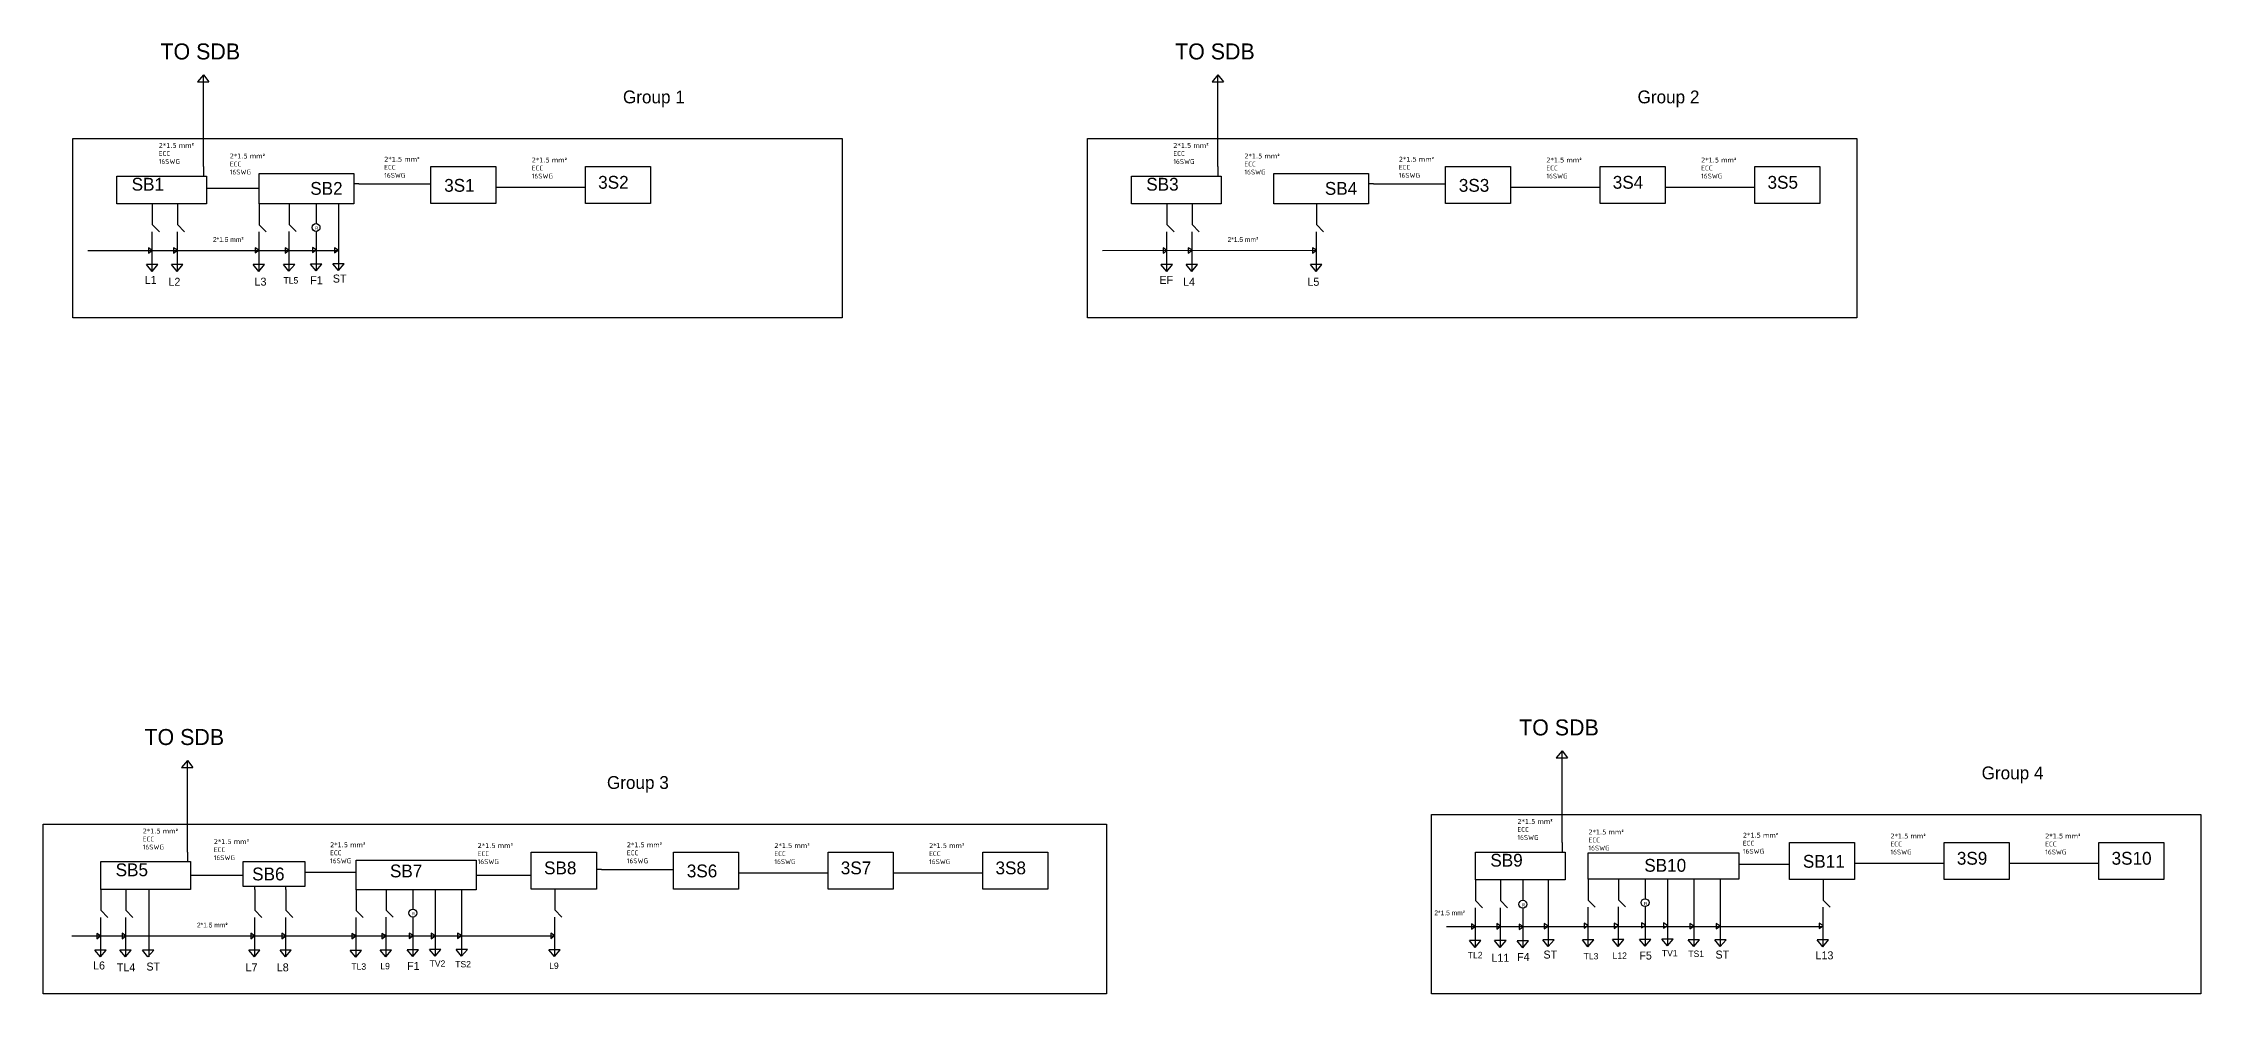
# Model space of a CAD drawing. Header units: inches. Extents: x -330 to 8962, y -941 to 461.
# Drawn here: x 7614 to 8962, y -578 to 16 of the extents above; entities that cross this region are included whole.
import ezdxf

# ---------------------------------------------------------------- set-up
doc = ezdxf.new("R2010")
doc.units = ezdxf.units.IN
doc.header["$MEASUREMENT"] = 0

msp = doc.modelspace()

# ---------------------------------------------------------------- linework, layer by layer
for p, q in [((7714.1, -3.9), (7710.5, -8.2)), ((7710.5, -8.2), (7717.6, -8.2)), ((7714.1, -61.1), (7714.1, -3.9)), ((7714.1, -3.9), (7717.6, -8.2)), ((8348.1, -3.9), (8344.5, -8.2)), ((8344.5, -8.2), (8351.6, -8.2)), ((8348.1, -61.1), (8348.1, -3.9)), ((8348.1, -3.9), (8351.6, -8.2)), ((7714.1, -61.1), (7714.1, -67)), ((8348.1, -61.1), (8348.1, -67)), ((7716, -74.5), (7749, -74.5)), ((7811.3, -71.8), (7808.1, -71.8)), ((7811.3, -71.8), (7856.2, -71.8)), ((7896.8, -73.9), (7952.9, -73.9)), ((8445.3, -71.8), (8442.1, -71.8)), ((8445.3, -71.8), (8490.2, -71.8)), ((8530.8, -73.9), (8586.9, -73.9)), ((8627.5, -73.9), (8683.5, -73.9)), ((7682.2, -84.4), (7682.2, -97.3)), ((7697.9, -84.4), (7697.9, -97.3)), ((7749, -84.4), (7749, -97.4)), ((7767.8, -84.3), (7767.8, -97.2)), ((7784.5, -84.2), (7784.5, -96.6)), ((7798.5, -84.4), (7798.5, -122.5)), ((8316.2, -84.4), (8316.2, -97.3)), ((8331.9, -84.4), (8331.9, -97.3)), ((8409.7, -84.4), (8409.7, -97.3)), ((7682, -101.8), (7682, -126.4)), ((7682.2, -97.3), (7686.7, -101.8)), ((7697.7, -101.8), (7697.7, -126.4)), ((7697.9, -97.3), (7702.4, -101.8)), ((7748.8, -101.8), (7748.8, -126.4)), ((7749, -97.4), (7753.4, -101.8)), ((7767.6, -101.7), (7767.6, -126.3)), ((7767.8, -97.2), (7772.2, -101.7)), ((7784.5, -101.6), (7784.5, -126.2)), ((8316, -101.8), (8316, -126.4)), ((8316.2, -97.3), (8320.7, -101.8)), ((8331.7, -101.8), (8331.7, -126.4)), ((8331.9, -97.3), (8336.4, -101.8)), ((8409.5, -101.8), (8409.5, -126.4)), ((8409.7, -97.3), (8414.1, -101.8)), ((7641.9, -113.4), (7798.2, -113.4)), ((7682.2, -113.4), (7679.8, -111.8)), ((7679.8, -111.8), (7679.8, -115.1)), ((7679.8, -115.1), (7682.2, -113.4)), ((7697.9, -113.3), (7695.5, -111.7)), ((7695.5, -111.7), (7695.5, -115.1)), ((7695.5, -115.1), (7697.9, -113.3)), ((7748.8, -113.2), (7746.4, -111.7)), ((7746.4, -111.7), (7746.4, -115)), ((7746.4, -115), (7748.8, -113.2)), ((7767.6, -113.3), (7765.2, -111.7)), ((7765.2, -111.7), (7765.2, -115.1)), ((7765.2, -115.1), (7767.6, -113.3)), ((7784.7, -113.1), (7782.3, -111.5)), ((7782.3, -111.5), (7782.3, -114.8)), ((7782.3, -114.8), (7784.7, -113.1)), ((7798.4, -113.2), (7796, -111.7)), ((7796, -111.7), (7796, -115)), ((7796, -115), (7798.4, -113.2)), ((8275.9, -113.4), (8409.5, -113.2)), ((8316.2, -113.4), (8313.8, -111.8)), ((8313.8, -111.8), (8313.8, -115.1)), ((8313.8, -115.1), (8316.2, -113.4)), ((8331.9, -113.3), (8329.5, -111.7)), ((8329.5, -111.7), (8329.5, -115.1)), ((8329.5, -115.1), (8331.9, -113.3)), ((8409.6, -113.3), (8407.2, -111.7)), ((8407.2, -111.7), (8407.2, -115.1)), ((8407.2, -115.1), (8409.6, -113.3)), ((7682.1, -126.5), (7678.5, -122.3)), ((7685.6, -122.3), (7678.6, -122.3)), ((7682.1, -126.5), (7685.6, -122.3)), ((7697.8, -126.5), (7694.2, -122.3)), ((7701.3, -122.3), (7694.2, -122.3)), ((7697.8, -126.5), (7701.3, -122.3)), ((7748.8, -126.6), (7745.3, -122.3)), ((7752.4, -122.3), (7745.3, -122.3)), ((7748.8, -126.6), (7752.4, -122.3)), ((7767.6, -126.4), (7764.1, -122.2)), ((7771.2, -122.2), (7764.1, -122.2)), ((7767.6, -126.4), (7771.2, -122.2)), ((7784.5, -126.2), (7781, -122)), ((7788.1, -122), (7781, -122)), ((7784.5, -126.2), (7788.1, -122)), ((7798.5, -126), (7795, -121.8)), ((7802.1, -121.8), (7795, -121.8)), ((7798.5, -126), (7802.1, -121.8)), ((7798.5, -122.5), (7798.5, -126)), ((8316.1, -126.5), (8312.5, -122.3)), ((8319.6, -122.3), (8312.6, -122.3)), ((8316.1, -126.5), (8319.6, -122.3)), ((8331.8, -126.5), (8328.2, -122.3)), ((8335.3, -122.3), (8328.2, -122.3)), ((8331.8, -126.5), (8335.3, -122.3)), ((8409.5, -126.5), (8406, -122.3)), ((8413, -122.3), (8406, -122.3)), ((8409.5, -126.5), (8413, -122.3)), ((8563.1, -425.9), (8559.5, -430.2)), ((8559.5, -430.2), (8566.6, -430.2)), ((8563.1, -483.1), (8563.1, -425.9)), ((8563.1, -425.9), (8566.6, -430.2)), ((7704.1, -431.9), (7700.5, -436.2)), ((7700.5, -436.2), (7707.6, -436.2)), ((7704.1, -489.1), (7704.1, -431.9)), ((7704.1, -431.9), (7707.6, -436.2)), ((8563.1, -483.1), (8563.1, -489)), ((7704.1, -489.1), (7704.1, -495)), ((8673.5, -496.5), (8705.2, -496.5)), ((8745.8, -495.9), (8801.9, -495.9)), ((8842.5, -495.9), (8898.5, -495.9)), ((7706, -503.5), (7739, -503.5)), ((7746.2, -512.4), (7746.2, -510.5)), ((7765.7, -512.4), (7765.7, -510.5)), ((7777.5, -501.5), (7809.5, -501.5)), ((7828.3, -512.3), (7828.3, -525.3)), ((7845, -512.3), (7845, -524.7)), ((7884.5, -503.5), (7919, -503.5)), ((7933.7, -512.2), (7933.7, -525.1)), ((7962.9, -499.8), (7959.7, -499.8)), ((7962.9, -499.8), (8007.8, -499.8)), ((8048.4, -501.9), (8104.5, -501.9)), ((8145.1, -501.9), (8201.1, -501.9)), ((8509, -506.4), (8509, -519.3)), ((8524.7, -506.4), (8524.7, -519.3)), ((8538.6, -506.7), (8538.6, -519.1)), ((8554.5, -506.4), (8554.5, -544.5)), ((8579.5, -506), (8579.5, -519)), ((8598.3, -505.8), (8598.3, -518.8)), ((8615, -505.8), (8615, -518.2)), ((8629, -506), (8629, -544.1)), ((8645.5, -506.4), (8645.5, -544.5)), ((8662, -506.4), (8662, -544.5)), ((8726.3, -506), (8726.3, -519)), ((7650, -512.4), (7650, -525.3)), ((7650, -525.3), (7654.4, -529.8)), ((7665.7, -512.4), (7665.7, -525.3)), ((7665.7, -525.3), (7670.1, -529.8)), ((7680, -512.4), (7680, -554.4)), ((7746.2, -512.4), (7746.2, -525.3)), ((7746.2, -525.3), (7750.6, -529.8)), ((7765.7, -512.4), (7765.7, -525.3)), ((7765.7, -525.3), (7770.1, -529.8)), ((7809.5, -512.5), (7809.5, -525.5)), ((7809.5, -525.5), (7813.9, -529.9)), ((7828.3, -525.3), (7832.7, -529.7)), ((7859, -512.5), (7859, -550.6)), ((7875.5, -512.5), (7875.5, -554.1)), ((7933.7, -525.1), (7938.1, -529.6)), ((8508.8, -523.8), (8508.8, -548.4)), ((8509, -519.3), (8513.4, -523.8)), ((8524.5, -523.8), (8524.5, -548.4)), ((8524.7, -519.3), (8529.1, -523.8)), ((8538.6, -524.1), (8538.6, -548.7)), ((8579.3, -523.4), (8579.3, -548)), ((8579.5, -519), (8583.9, -523.4)), ((8598.1, -523.2), (8598.1, -547.8)), ((8598.3, -518.8), (8602.7, -523.2)), ((8615, -523.2), (8615, -547.8)), ((8726, -523.4), (8726, -548)), ((8726.3, -519), (8730.7, -523.4)), ((7649.8, -529.8), (7649.8, -554.4)), ((7665.5, -529.8), (7665.5, -554.4)), ((7746, -529.8), (7746, -554.4)), ((7765.5, -529.8), (7765.5, -554.4)), ((7809.3, -529.9), (7809.3, -554.5)), ((7828.1, -529.7), (7828.1, -554.3)), ((7845, -529.7), (7845, -554.3)), ((7933.5, -529.6), (7933.5, -554.2)), ((8490.9, -535.4), (8647.2, -535.4)), ((8508.9, -535.4), (8506.5, -533.8)), ((8506.5, -533.8), (8506.5, -537.1)), ((8506.5, -537.1), (8508.9, -535.4)), ((8524.6, -535.3), (8522.3, -533.7)), ((8522.3, -533.7), (8522.3, -537.1)), ((8522.3, -537.1), (8524.6, -535.3)), ((8538.8, -535.6), (8536.4, -534)), ((8536.4, -534), (8536.4, -537.3)), ((8536.4, -537.3), (8538.8, -535.6)), ((8554.4, -535.2), (8552, -533.7)), ((8552, -533.7), (8552, -537)), ((8552, -537), (8554.4, -535.2)), ((8579.3, -534.8), (8576.9, -533.3)), ((8576.9, -533.3), (8576.9, -536.6)), ((8576.9, -536.6), (8579.3, -534.8)), ((8598.1, -534.9), (8595.7, -533.3)), ((8595.7, -533.3), (8595.7, -536.7)), ((8595.7, -536.7), (8598.1, -534.9)), ((8615.2, -534.6), (8612.8, -533.1)), ((8612.8, -533.1), (8612.8, -536.4)), ((8612.8, -536.4), (8615.2, -534.6)), ((8628.9, -534.8), (8626.5, -533.2)), ((8626.5, -533.2), (8626.5, -536.6)), ((8626.5, -536.6), (8628.9, -534.8)), ((8645.4, -535.2), (8643, -533.7)), ((8643, -533.7), (8643, -537)), ((8643, -537), (8645.4, -535.2)), ((8647.2, -535.4), (8726, -535.4)), ((8661.9, -535.2), (8659.5, -533.7)), ((8659.5, -533.7), (8659.5, -537)), ((8659.5, -537), (8661.9, -535.2)), ((8726.2, -535), (8723.8, -533.5)), ((8723.8, -533.5), (8723.8, -536.8)), ((8723.8, -536.8), (8726.2, -535)), ((7631.9, -541.4), (7788.2, -541.4)), ((7649.8, -554.5), (7646.3, -550.3)), ((7653.4, -550.3), (7646.3, -550.3)), ((7649.9, -541.4), (7647.5, -539.8)), ((7647.5, -539.8), (7647.5, -543.1)), ((7647.5, -543.1), (7649.9, -541.4)), ((7649.8, -554.5), (7653.4, -550.3)), ((7665.5, -554.5), (7662, -550.3)), ((7669.1, -550.3), (7662, -550.3)), ((7665.6, -541.3), (7663.3, -539.7)), ((7663.3, -539.7), (7663.3, -543.1)), ((7663.3, -543.1), (7665.6, -541.3)), ((7665.5, -554.5), (7669.1, -550.3)), ((7679.5, -554.5), (7676, -550.3)), ((7683.1, -550.3), (7676, -550.3)), ((7679.5, -554.5), (7683.1, -550.3)), ((7746, -554.5), (7742.5, -550.3)), ((7749.5, -550.3), (7742.5, -550.3)), ((7746.1, -541.3), (7743.7, -539.7)), ((7743.7, -539.7), (7743.7, -543.1)), ((7743.7, -543.1), (7746.1, -541.3)), ((7746, -554.5), (7749.5, -550.3)), ((7765.5, -554.5), (7762, -550.3)), ((7769, -550.3), (7762, -550.3)), ((7765.6, -541.3), (7763.2, -539.7)), ((7763.2, -539.7), (7763.2, -543.1)), ((7763.2, -543.1), (7765.6, -541.3)), ((7765.5, -554.5), (7769, -550.3)), ((7788.2, -541.4), (7933.3, -541.4)), ((7809.3, -554.6), (7805.8, -550.4)), ((7812.9, -550.4), (7805.8, -550.4)), ((7809.3, -541.3), (7806.9, -539.8)), ((7806.9, -539.8), (7806.9, -543.1)), ((7806.9, -543.1), (7809.3, -541.3)), ((7809.3, -554.6), (7812.9, -550.4)), ((7828.1, -554.5), (7824.6, -550.2)), ((7831.7, -550.2), (7824.6, -550.2)), ((7828.1, -541.4), (7825.7, -539.8)), ((7825.7, -539.8), (7825.7, -543.2)), ((7825.7, -543.2), (7828.1, -541.4)), ((7828.1, -554.5), (7831.7, -550.2)), ((7845, -554.3), (7841.5, -550.1)), ((7848.6, -550.1), (7841.5, -550.1)), ((7845.2, -541.1), (7842.8, -539.6)), ((7842.8, -539.6), (7842.8, -542.9)), ((7842.8, -542.9), (7845.2, -541.1)), ((7845, -554.3), (7848.6, -550.1)), ((7859, -554.1), (7855.5, -549.8)), ((7862.6, -549.8), (7855.5, -549.8)), ((7858.9, -541.3), (7856.5, -539.7)), ((7856.5, -539.7), (7856.5, -543.1)), ((7856.5, -543.1), (7858.9, -541.3)), ((7859, -554.1), (7862.6, -549.8)), ((7859, -550.6), (7859, -554.1)), ((7875.5, -554.1), (7872, -549.8)), ((7879.1, -549.8), (7872, -549.8)), ((7875.4, -541.2), (7873, -539.7)), ((7873, -539.7), (7873, -543)), ((7873, -543), (7875.4, -541.2)), ((7875.5, -554.1), (7879.1, -549.8)), ((7875.5, -550.6), (7875.5, -554.1)), ((7933.5, -554.3), (7930, -550.1)), ((7937.1, -550.1), (7930, -550.1)), ((7933.5, -541.2), (7931.2, -539.7)), ((7931.2, -539.7), (7931.2, -543)), ((7931.2, -543), (7933.5, -541.2)), ((7933.5, -554.3), (7937.1, -550.1)), ((8508.8, -548.5), (8505.3, -544.3)), ((8512.4, -544.3), (8505.3, -544.3)), ((8508.8, -548.5), (8512.4, -544.3)), ((8524.5, -548.5), (8521, -544.3)), ((8528.1, -544.3), (8521, -544.3)), ((8524.5, -548.5), (8528.1, -544.3)), ((8538.6, -548.7), (8535.1, -544.5)), ((8542.2, -544.5), (8535.1, -544.5)), ((8538.6, -548.7), (8542.2, -544.5)), ((8554.5, -548), (8551, -543.8)), ((8558.1, -543.8), (8551, -543.8)), ((8554.5, -548), (8558.1, -543.8)), ((8554.5, -544.5), (8554.5, -548)), ((8579.3, -548.1), (8575.8, -543.9)), ((8582.9, -543.9), (8575.8, -543.9)), ((8579.3, -548.1), (8582.9, -543.9)), ((8598.1, -548), (8594.6, -543.7)), ((8601.7, -543.7), (8594.6, -543.7)), ((8598.1, -548), (8601.7, -543.7)), ((8615, -547.8), (8611.5, -543.6)), ((8618.6, -543.6), (8611.5, -543.6)), ((8615, -547.8), (8618.6, -543.6)), ((8629, -547.6), (8625.5, -543.3)), ((8632.6, -543.3), (8625.5, -543.3)), ((8629, -547.6), (8632.6, -543.3)), ((8629, -544.1), (8629, -547.6)), ((8645.5, -548), (8642, -543.8)), ((8649.1, -543.8), (8642, -543.8)), ((8645.5, -548), (8649.1, -543.8)), ((8645.5, -544.5), (8645.5, -548)), ((8662, -548), (8658.5, -543.8)), ((8665.6, -543.8), (8658.5, -543.8)), ((8662, -548), (8665.6, -543.8)), ((8662, -544.5), (8662, -548)), ((8726.1, -548.2), (8722.6, -543.9)), ((8729.6, -543.9), (8722.6, -543.9)), ((8726.1, -548.2), (8729.6, -543.9))]:
    msp.add_line(p, q)
for points in [[(7632.5, -43.6), (8113.3, -43.6), (8113.3, -155.5), (7632.5, -155.5)], [(8266.5, -43.6), (8747.3, -43.6), (8747.3, -155.5), (8266.5, -155.5)], [(7660, -67), (7716, -67), (7716, -84.4), (7660, -84.4)], [(7749, -65.5), (7808.1, -65.5), (7808.1, -84.4), (7749, -84.4)], [(7856.2, -61.1), (7896.8, -61.1), (7896.8, -84.2), (7856.2, -84.2)], [(7952.9, -61.1), (7993.5, -61.1), (7993.5, -84.2), (7952.9, -84.2)], [(8294, -67), (8350, -67), (8350, -84.4), (8294, -84.4)], [(8383, -65.5), (8442.1, -65.5), (8442.1, -84.4), (8383, -84.4)], [(8490.2, -61.1), (8530.8, -61.1), (8530.8, -84.2), (8490.2, -84.2)], [(8586.9, -61.1), (8627.5, -61.1), (8627.5, -84.2), (8586.9, -84.2)], [(8683.5, -61.1), (8724.1, -61.1), (8724.1, -84.2), (8683.5, -84.2)], [(7614, -471.6), (8278.5, -471.6), (8278.5, -577.5), (7614, -577.5)], [(8481.5, -465.6), (8962.3, -465.6), (8962.3, -577.5), (8481.5, -577.5)], [(8705.2, -483.1), (8745.8, -483.1), (8745.8, -506.2), (8705.2, -506.2)], [(8801.9, -483.1), (8842.5, -483.1), (8842.5, -506.2), (8801.9, -506.2)], [(8898.5, -483.1), (8939.1, -483.1), (8939.1, -506.2), (8898.5, -506.2)], [(7650, -495), (7706, -495), (7706, -512.4), (7650, -512.4)], [(7739, -495), (7777.5, -495), (7777.5, -510.5), (7739, -510.5)], [(7809.5, -494), (7884.5, -494), (7884.5, -512.5), (7809.5, -512.5)], [(7919, -489.1), (7959.7, -489.1), (7959.7, -512.2), (7919, -512.2)], [(8007.8, -489.1), (8048.4, -489.1), (8048.4, -512.2), (8007.8, -512.2)], [(8104.5, -489.1), (8145.1, -489.1), (8145.1, -512.2), (8104.5, -512.2)], [(8201.1, -489.1), (8241.7, -489.1), (8241.7, -512.2), (8201.1, -512.2)], [(8509, -489), (8565, -489), (8565, -506.4), (8509, -506.4)], [(8579.5, -489.5), (8673.5, -489.5), (8673.5, -506), (8579.5, -506)]]:
    msp.add_lwpolyline(points, close=True)
for centre in [(7784.5, -99.1), (7845, -527.1), (8538.6, -521.6), (8615, -520.6)]:
    msp.add_circle(centre, 2.48)

# ---------------------------------------------------------------- texts
at = {"attachment_point": 1}
for s, insert, char_height in [('TO SDB', (7687.3, 15.8), 10), ('TO SDB', (8321.3, 15.8), 10), ('Group 1', (7976.3, -13.6), 8), ('Group 2', (8610.3, -13.6), 8), ('3S2', (7960.8, -66.9), 8), ('3S4', (8594.8, -66.9), 8), ('3S5', (8691.5, -66.9), 8), ('SB1', (7669.3, -68.1), 8), ('SB2', (7780.9, -70.7), 8), ('3S1', (7864.6, -68.8), 8), ('SB3', (8303.3, -68.1), 8), ('SB4', (8414.9, -70.7), 8), ('3S3', (8498.6, -68.8), 8), ('R', (7783.9, -98.5), 2), ('L2', (7692.3, -130.5), 5), ('L3', (7746.1, -130.4), 5), ('TL5', (7764.2, -130.1), 4), ('F1', (7780.9, -129.5), 5), ('ST', (7795, -128.5), 5), ('L4', (8326.3, -130.5), 5), ('L5', (8404, -130.5), 5), ('TO SDB', (7677.3, -412.2), 10), ('TO SDB', (8536.3, -406.2), 10), ('Group 3', (7966.3, -441.6), 8), ('Group 4', (8825.3, -435.6), 8), ('SB5', (7659.3, -496.1), 8), ('SB6', (7744.6, -498.7), 8), ('SB7', (7830.7, -496.8), 8), ('SB8', (7927, -494.9), 8), ('3S6', (8016.2, -496.8), 8), ('3S7', (8112.4, -494.9), 8), ('3S8', (8209.1, -494.9), 8), ('SB9', (8518.3, -490.1), 8), ('SB10', (8614.5, -493.3), 8), ('SB11', (8713.6, -490.8), 8), ('3S9', (8809.8, -488.9), 8), ('3S10', (8906.5, -488.9), 8), ('R', (8538, -521), 2), ('R', (8614.4, -520.1), 2), ('R', (7844.4, -526.6), 2), ('L11', (8519, -552.5), 5), ('F4', (8535, -552), 5), ('ST', (8551.5, -550.5), 5), ('TL3', (8576.6, -552), 4), ('L12', (8594.7, -551.7), 4), ('F5', (8611.4, -551.1), 5), ('TV1', (8625.5, -550.1), 4), ('TS1', (8642, -550.5), 4), ('ST', (8659, -550.5), 5), ('TL4', (7660, -558.5), 5), ('ST', (7678.5, -558), 5), ('L7', (7740.5, -558.5), 5), ('L8', (7760, -558.5), 5), ('TL3', (7806.6, -558.5), 4), ('L9', (7824.7, -558.2), 4), ('F1', (7841.4, -557.6), 5), ('TV2', (7855.5, -556.6), 4), ('TS2', (7871.5, -557), 4), ('L9', (7930.2, -558), 4)]:
    msp.add_mtext(s, dxfattribs=dict(at, insert=insert, char_height=char_height))
for s, insert, char_height, width in [('{\\fVerdana|b0|i0|c0|p34;2*1.5 mm\\fISOCPEUR|b0|i0|c0|p34;²^JECC^J16SWG}', (7686.2, -46.4), 3, 115.659), ('{\\fVerdana|b0|i0|c0|p34;2*1.5 mm\\fISOCPEUR|b0|i0|c0|p34;²^JECC^J16SWG}', (7730.6, -53), 3, 115.659), ('{\\fVerdana|b0|i0|c0|p34;2*1.5 mm\\fISOCPEUR|b0|i0|c0|p34;²^JECC^J16SWG}', (8320.2, -46.4), 3, 115.659), ('{\\fVerdana|b0|i0|c0|p34;2*1.5 mm\\fISOCPEUR|b0|i0|c0|p34;²^JECC^J16SWG}', (8364.6, -53), 3, 115.659), ('{\\fVerdana|b0|i0|c0|p34;2*1.5 mm\\fISOCPEUR|b0|i0|c0|p34;²^JECC^J16SWG}', (7827.1, -55), 3, 115.659), ('{\\fVerdana|b0|i0|c0|p34;2*1.5 mm\\fISOCPEUR|b0|i0|c0|p34;²^JECC^J16SWG}', (7919.3, -55.5), 3, 115.659), ('{\\fVerdana|b0|i0|c0|p34;2*1.5 mm\\fISOCPEUR|b0|i0|c0|p34;²^JECC^J16SWG}', (8461.1, -55), 3, 115.659), ('{\\fVerdana|b0|i0|c0|p34;2*1.5 mm\\fISOCPEUR|b0|i0|c0|p34;²^JECC^J16SWG}', (8553.3, -55.5), 3, 115.659), ('{\\fVerdana|b0|i0|c0|p34;2*1.5 mm\\fISOCPEUR|b0|i0|c0|p34;²^JECC^J16SWG}', (8650, -55.5), 3, 115.659), ('2*1.5 mm{\\fISOCPEUR|b0|i0|c0|p34;²}', (7720.1, -105.1), 3, 31.5), ('2*1.5 mm{\\fISOCPEUR|b0|i0|c0|p34;²}', (8354.1, -105.1), 3, 31.5), ('L1', (7677.5, -129.3), 5, 0.719), ('EF', (8311.5, -129.3), 5, 0.719), ('{\\fVerdana|b0|i0|c0|p34;2*1.5 mm\\fISOCPEUR|b0|i0|c0|p34;²^JECC^J16SWG}', (8535.2, -468.4), 3, 115.659), ('{\\fVerdana|b0|i0|c0|p34;2*1.5 mm\\fISOCPEUR|b0|i0|c0|p34;²^JECC^J16SWG}', (7676.2, -474.4), 3, 115.659), ('{\\fVerdana|b0|i0|c0|p34;2*1.5 mm\\fISOCPEUR|b0|i0|c0|p34;²^JECC^J16SWG}', (7720.6, -481), 3, 115.659), ('{\\fVerdana|b0|i0|c0|p34;2*1.5 mm\\fISOCPEUR|b0|i0|c0|p34;²^JECC^J16SWG}', (7793.3, -483), 3, 115.659), ('{\\fVerdana|b0|i0|c0|p34;2*1.5 mm\\fISOCPEUR|b0|i0|c0|p34;²^JECC^J16SWG}', (7885.5, -483.5), 3, 115.659), ('{\\fVerdana|b0|i0|c0|p34;2*1.5 mm\\fISOCPEUR|b0|i0|c0|p34;²^JECC^J16SWG}', (7978.7, -483), 3, 115.659), ('{\\fVerdana|b0|i0|c0|p34;2*1.5 mm\\fISOCPEUR|b0|i0|c0|p34;²^JECC^J16SWG}', (8070.9, -483.5), 3, 115.659), ('{\\fVerdana|b0|i0|c0|p34;2*1.5 mm\\fISOCPEUR|b0|i0|c0|p34;²^JECC^J16SWG}', (8167.6, -483.5), 3, 115.659), ('{\\fVerdana|b0|i0|c0|p34;2*1.5 mm\\fISOCPEUR|b0|i0|c0|p34;²^JECC^J16SWG}', (8579.6, -475), 3, 115.659), ('{\\fVerdana|b0|i0|c0|p34;2*1.5 mm\\fISOCPEUR|b0|i0|c0|p34;²^JECC^J16SWG}', (8676.1, -477), 3, 115.659), ('{\\fVerdana|b0|i0|c0|p34;2*1.5 mm\\fISOCPEUR|b0|i0|c0|p34;²^JECC^J16SWG}', (8768.3, -477.5), 3, 115.659), ('{\\fVerdana|b0|i0|c0|p34;2*1.5 mm\\fISOCPEUR|b0|i0|c0|p34;²^JECC^J16SWG}', (8865, -477.5), 3, 115.659), ('2*1.5 mm{\\fISOCPEUR|b0|i0|c0|p34;²}', (8483.3, -525.5), 3, 31.5), ('2*1.5 mm{\\fISOCPEUR|b0|i0|c0|p34;²}', (7710.1, -533.1), 3, 31.5), ('TL2', (8504.2, -551.3), 4, 0.719), ('L13', (8721.5, -551), 5, 0.719), ('L6', (7645.2, -557.3), 5, 0.719)]:
    msp.add_mtext(s, dxfattribs=dict(at, insert=insert, char_height=char_height, width=width))

doc.saveas('drawing.dxf')
